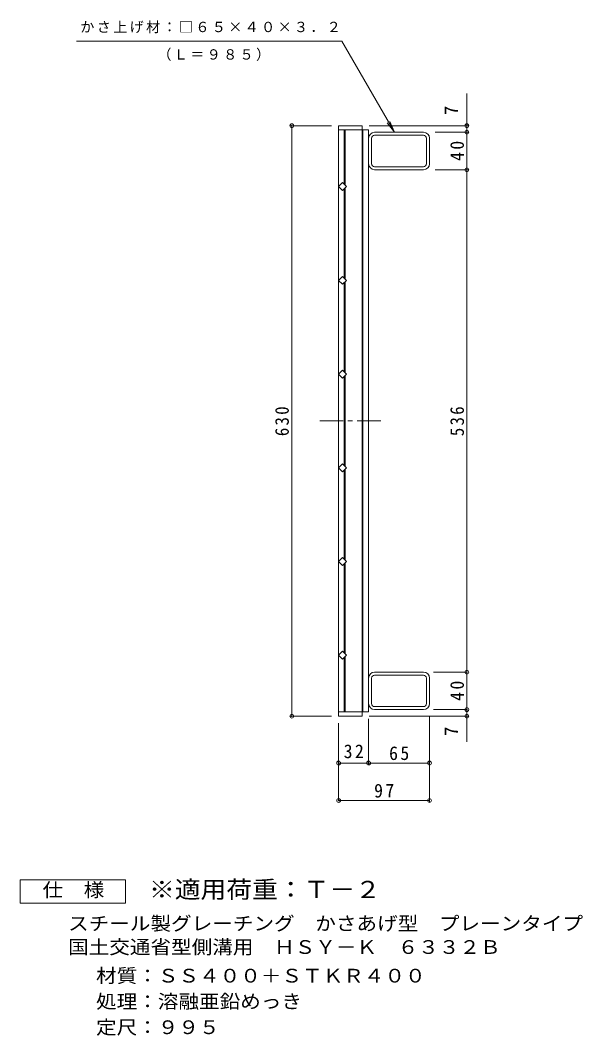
# Model space of a CAD drawing. Units: millimetres, scale not verified. Extents: x -790 to 1337, y -688 to 1514.
# Drawn here: x 251 to 851, y -506 to 577 of the extents above; entities that cross this region are included whole.
import ezdxf
from ezdxf.enums import TextEntityAlignment as Align

# ---------------------------------------------------------------- set-up
doc = ezdxf.new("R2010")
doc.units = ezdxf.units.MM
doc.header["$LTSCALE"] = 5
doc.header["$PDMODE"] = 32
doc.header["$PDSIZE"] = 4
doc.linetypes.add('CHAIN1', pattern=[8, 5, -1, 1, -1])
for name, color, linetype, lineweight in [('B-1', 2, 'Continuous', 9), ('B-2', 3, 'Continuous', 9), ('B-4', 7, 'Continuous', 9), ('F-4_F-4ﾚｲﾔ', 2, 'Continuous', 9)]:
    doc.layers.add(name, color=color, linetype=linetype, lineweight=lineweight)
doc.layers.add('F-5_F-5ﾚｲﾔ', color=2, linetype='Continuous')
doc.styles.add('ＭＳ ゴシック', font='')
doc.styles.get('ＭＳ ゴシック').set_extended_font_data('MS Gothic')

msp = doc.modelspace()

# ---------------------------------------------------------------- linework, layer by layer
at = {"layer": 'B-1'}
for p, q in [((681.316, 457.422), (629.116, 457.422)), ((622.716, 451.022), (622.716, 423.822)), ((625.916, 423.822), (625.916, 451.022)), ((681.316, 454.222), (629.116, 454.222)), ((684.516, 423.822), (684.516, 451.022)), ((687.716, 451.022), (687.716, 423.822)), ((629.116, 420.622), (681.316, 420.622)), ((681.316, 417.422), (629.116, 417.422)), ((681.316, -118.578), (629.116, -118.578)), ((622.716, -152.178), (622.716, -124.978)), ((625.916, -124.978), (625.916, -152.178)), ((629.116, -121.778), (681.316, -121.778)), ((684.516, -124.978), (684.516, -152.178)), ((687.716, -152.178), (687.716, -124.978)), ((681.316, -155.378), (629.116, -155.378)), ((681.316, -158.578), (629.116, -158.578))]:
    msp.add_line(p, q, dxfattribs=at)
for centre, radius, start, end in [((629.116, 451.022), 6.4, 90, 180), ((681.316, 451.022), 6.4, 0, 90), ((629.116, 451.022), 3.2, 90, 180), ((681.316, 451.022), 3.2, 0, 90), ((629.116, 423.822), 6.4, 180, 270), ((629.116, 423.822), 3.2, 180, 270), ((681.316, 423.822), 6.4, 270, 0), ((681.316, 423.822), 3.2, 270, 0), ((629.116, -124.978), 6.4, 90, 180), ((681.316, -124.978), 6.4, 0, 90), ((629.116, -124.978), 3.2, 90, 180), ((681.316, -124.978), 3.2, 0, 90), ((629.116, -152.178), 6.4, 180, 270), ((629.116, -152.178), 3.2, 180, 270), ((681.316, -152.178), 3.2, 270, 0), ((681.316, -152.178), 6.4, 270, 0)]:
    msp.add_arc(centre, radius, start, end, dxfattribs=at)
at = {"layer": 'B-2'}
for p, q in [((590.716, 464.422), (615.716, 464.422)), ((590.716, 464.422), (590.716, -165.578)), ((590.716, 459.922), (622.716, 459.922)), ((596.716, 459.922), (596.716, 401.908)), ((597.716, 459.922), (597.716, 400.907)), ((615.716, 464.422), (615.716, 299.422)), ((616.716, 459.922), (616.716, 299.422)), ((622.716, 459.922), (622.716, 299.422)), ((596.716, 396.937), (596.716, 301.907)), ((597.716, 397.937), (597.716, 300.907)), ((596.716, 201.908), (596.716, 296.937)), ((597.716, 200.907), (597.716, 297.937)), ((615.716, -165.578), (615.716, 299.422)), ((616.716, -161.078), (616.716, 299.422)), ((622.716, -161.078), (622.716, 299.422)), ((596.716, 101.908), (596.716, 196.937)), ((597.716, 100.908), (597.716, 197.937)), ((597.716, 0.908), (597.716, 97.937)), ((596.716, 1.908), (596.716, 96.937)), ((596.716, -98.092), (596.716, -3.063)), ((597.716, -99.092), (597.716, -2.063)), ((596.716, -161.078), (596.716, -103.063)), ((597.716, -161.078), (597.716, -102.063)), ((590.716, -161.078), (622.716, -161.078)), ((590.716, -165.578), (615.716, -165.578))]:
    msp.add_line(p, q, dxfattribs=at)
at = {"layer": 'B-2', "linetype": 'CHAIN1'}
msp.add_line((570.604, 149.422), (638.211, 149.422), dxfattribs=at)
at = {"layer": 'B-2'}
for points in [[(599.201, 399.422), (594.959, 395.179), (590.716, 399.422), (594.959, 403.665)], [(599.201, 299.422), (594.959, 295.179), (590.716, 299.422), (594.959, 303.665)], [(599.201, 199.422), (594.959, 203.665), (590.716, 199.422), (594.959, 195.18)], [(599.201, 99.422), (594.959, 103.665), (590.716, 99.422), (594.959, 95.18)], [(599.201, -0.578), (594.959, 3.665), (590.716, -0.578), (594.959, -4.82)], [(599.201, -100.578), (594.959, -96.335), (590.716, -100.578), (594.959, -104.82)]]:
    msp.add_lwpolyline(points, close=True, dxfattribs=at)
at = {"layer": 'B-4'}
for p, q in [((310.764, 554.422), (594.213, 554.422)), ((650.216, 457.422), (594.213, 554.422)), ((727.716, -192.998), (727.716, 498.599)), ((650.216, 457.422), (642.606, 467.339)), ((650.216, 457.422), (645.432, 468.971)), ((583.216, 464.422), (539.216, 464.422)), ((540.716, -165.578), (540.716, 464.422)), ((623.216, 464.422), (729.216, 464.422)), ((693.683, 457.422), (729.216, 457.422)), ((693.683, 417.422), (729.216, 417.422)), ((692.184, -118.578), (727.716, -118.578)), ((692.184, -158.578), (727.716, -158.578)), ((583.216, -165.578), (539.216, -165.578)), ((622.716, -168.578), (622.716, -217.078)), ((623.216, -165.578), (729.216, -165.578)), ((687.716, -166.078), (687.716, -257.078)), ((590.716, -215.578), (687.716, -215.578))]:
    msp.add_line(p, q, dxfattribs=at)
msp.add_lwpolyline([(590.716, -173.078), (590.716, -255.578), (687.716, -255.578)], dxfattribs=at)
for p in [(540.716, 464.422), (727.716, 464.422), (727.716, 457.422), (727.716, 417.422), (727.716, -118.578), (727.716, -158.578), (540.716, -165.578), (727.716, -165.578), (590.716, -215.578), (622.716, -215.578), (687.716, -215.578), (590.716, -255.578), (687.716, -255.578)]:
    msp.add_point(p, dxfattribs=at)
at = {"layer": 'F-4_F-4ﾚｲﾔ'}
msp.add_lwpolyline([(250.757, -365.121), (250.757, -340.12), (363.257, -340.12), (363.257, -365.121)], close=True, dxfattribs=at)

# ---------------------------------------------------------------- texts
at = {"layer": 'B-4', "color": 2, "style": 'ＭＳ ゴシック'}
for p in [(722.716, 475.714), (722.716, -186.648)]:
    msp.add_text('7', height=14.66, rotation=90, dxfattribs=at).set_placement(p, align=Align.BOTTOM_LEFT)
at = {"layer": 'B-4', "char_height": 11, "attachment_point": 7, "style": 'ＭＳ ゴシック'}
for s, insert in [('\\T1.17;かさ上げ材：□６５×４０×３．２', (314.849, 563.064)), ('\\T1.17;（Ｌ＝９８５）', (397.206, 533.508))]:
    msp.add_mtext(s, dxfattribs=dict(at, insert=insert))
at = {"layer": 'B-4', "color": 2, "char_height": 14.66, "attachment_point": 7, "rotation": 90, "style": 'ＭＳ ゴシック'}
for s, insert in [('\\T1.27;\\W0.95;40', (724.716, 426.797)), ('\\T1.27;\\W0.9;630', (537.716, 133.172)), ('\\T1.27;\\W0.9;536', (724.716, 133.172)), ('\\T1.27;\\W0.95;40', (724.716, -149.203))]:
    msp.add_mtext(s, dxfattribs=dict(at, insert=insert))
at = {"layer": 'B-4', "color": 2, "char_height": 14.66, "attachment_point": 7, "style": 'ＭＳ ゴシック'}
for s, insert in [('\\T1.27;\\W0.95;32', (596.091, -210.578)), ('\\T1.27;\\W0.95;65', (644.591, -212.578)), ('\\T1.27;\\W0.95;97', (628.591, -252.578))]:
    msp.add_mtext(s, dxfattribs=dict(at, insert=insert))
at = {"layer": 'F-4_F-4ﾚｲﾔ', "style": 'ＭＳ ゴシック', "width": 1.1}
for s, p in [('仕\u3000様', (274.507, -362.621)), ('スチール製グレーチング\u3000かさあげ型\u3000プレーンタイプ', (301.801, -398.461)), ('国土交通省型側溝用\u3000ＨＳＹ－Ｋ\u3000６３３２Ｂ', (301.801, -423.605)), ('材質：ＳＳ４００＋ＳＴＫＲ４００', (331.658, -454.166)), ('処理：溶融亜鉛めっき', (331.658, -481.667)), ('定尺：９９５', (331.658, -509.167))]:
    msp.add_text(s, height=14.66, dxfattribs=at).set_placement(p, align=Align.BOTTOM_LEFT)
at = {"layer": 'F-5_F-5ﾚｲﾔ', "color": 3, "style": 'ＭＳ ゴシック', "width": 1.1}
msp.add_text('※適用荷重：Ｔ－２', height=18.33, dxfattribs=at).set_placement((388.257, -365.121), align=Align.BOTTOM_LEFT)

doc.saveas('drawing.dxf')
